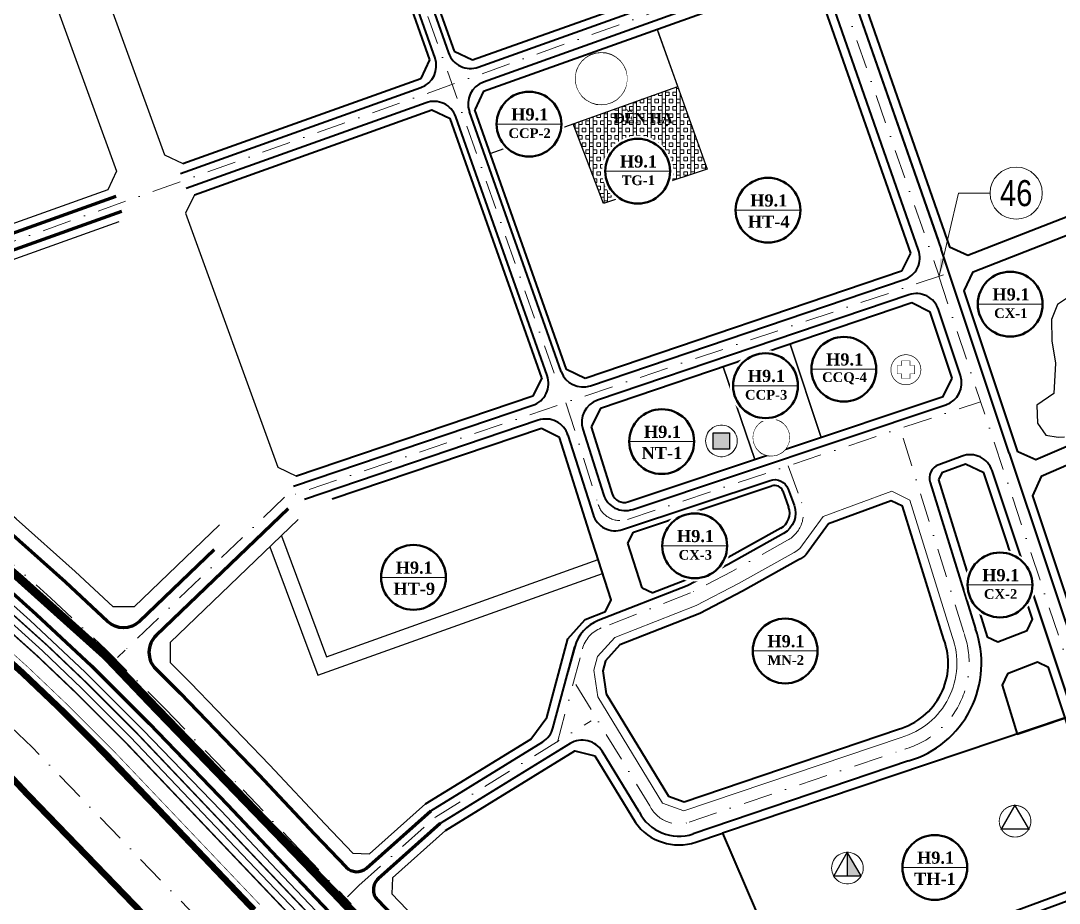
# Model space of a CAD drawing. Header units: millimetres. Extents: x 583747 to 595948, y 2304962 to 2309584.
# Drawn here: x 591349.1 to 591707.4, y 2307461.5 to 2307766 of the extents above; entities that cross this region are included whole.
import ezdxf
from ezdxf.enums import TextEntityAlignment as Align

# ---------------------------------------------------------------- set-up
doc = ezdxf.new("R2010")
doc.units = ezdxf.units.MM
doc.set_wipeout_variables(frame=1)
for name, pattern in [('CONTINOUS', [0]), ('DASHDOT', [1, 0.5, -0.25, 0, -0.25]), ('DASHED', [4.5, 3, -1.5]), ('PHANTOM2', [1.25, 0.625, -0.125, 0.125, -0.125, 0.125, -0.125]), ('RANHGIOI', [10, 6, -1.7, 0.6, -1.7]), ('RGXA', [10.3, 6, -2, 0.3, -2])]:
    doc.linetypes.add(name, pattern=pattern)
for name, color, linetype, lineweight in [('00_bo_sdd', 7, 'Continuous', 30), ('00_h_matnuoc', 160, 'Continuous', 13), ('00_hanh lang DS', 255, 'Continuous', 30), ('00_o pho', 2, 'RANHGIOI', 13), ('00_tim_duong', 1, 'DASHDOT', 13), ('bo dat CC_TG', 11, 'Continuous', 15), ('DUONG', 5, 'Continuous', 80), ('Duong sat do thi', 212, 'Continuous', 40), ('Ghi chu', 7, 'Continuous', 13), ('HE', 7, 'Continuous', 40), ('KIHIEU', 7, 'Continuous', 25), ('KYHIEU', 7, 'Continuous', 25), ('Rgphuong', 5, 'RGXA', 13), ('TOADO', 7, 'Continuous', 13), ('TREE1', 93, 'Continuous', 13), ('vong tron', 7, 'Continuous', 13)]:
    doc.layers.add(name, color=color, linetype=linetype, lineweight=lineweight)
doc.styles.add('STYLE3', font='Vharialb.ttf', dxfattribs={"height": 10})
doc.styles.add('TXT', font='vntime.TTF', dxfattribs={"height": 1})
doc.styles.add('vnarialh', font='Vharial.ttf')
doc.dimstyles.new('11', dxfattribs={"dimtxt": 7.5, "dimasz": 7.5, "dimexe": 5, "dimexo": 10, "dimgap": 3, "dimtad": 1, "dimzin": 9, "dimdsep": 46, "dimtxsty": 'STYLE3', "dimcen": 0.05, "dimclrd": 7, "dimclre": 7, "dimclrt": 7, "dimaunit": 1, "dimadec": 4, "dimazin": 0, "dimtfac": 1, "dimtofl": 0, "dimtmove": 1, "dimatfit": 3, "dimfxl": 1, "dimtolj": 1, "dimtzin": 9, "dimarcsym": 0})

# ---------------------------------------------------------------- blocks, each defined once
blk = doc.blocks.new('dfsdf')
at = {"layer": '00_bo_sdd'}
for p, q in [((12001.69, 12785.38), (12016.31, 12771.46)), ((12016.54, 12771.22), (12088.94, 12696.32))]:
    blk.add_line(p, q, dxfattribs=at)
blk.add_lwpolyline([(12031.59, 12952.68), (11914.1, 12910.64), (11905.21, 12911.7), (11896.12, 12917.68), (11877.73, 12929.57), (11842.05, 12950.72), (11826.1, 12959.6), (11817.3, 12964.2, -0.656169), (11819.3, 12991.65), (11995.1, 13053.18), (12001.52, 13050.14), (12034.59, 12959.07)], format="xyb", close=True, dxfattribs=at)
for points in [[(11720.75, 12973.32), (11747.83, 12973.16), (11781.61, 12956.67), (11792.73, 12951.1), (11815.17, 12939.36), (11830.59, 12930.77), (11865.62, 12910.01), (11883.56, 12898.42), (11900.7, 12887.14), (11916.61, 12875.96), (11943.58, 12855.72), (11960.42, 12842.35), (11976.27, 12829.02), (11985.04, 12821.74), (12004.88, 12803.99), (12023.87, 12786.2), (12043.76, 12766.34), (12070.73, 12738.36), (12089.93, 12717.96), (12108.04, 12698.97), (12131.22, 12674.74), (12144.4, 12660.87), (12151.78, 12653.76)], [(12070.15, 12837.04), (12040.72, 12808.78), (12033.46, 12808.73), (12020.41, 12820.95), (12000.06, 12839.16), (11991.01, 12846.67), (11974.98, 12860.16), (11957.64, 12873.93), (11930.12, 12894.57), (11925.32, 12897.95), (11925.94, 12902.51), (12035.57, 12941.73)], [(12097.31, 12838.86), (12053.19, 12796.49), (12053.12, 12789.5), (12060.17, 12782.46), (12087.38, 12754.23), (12106.63, 12733.78), (12116.21, 12723.73), (12121.95, 12723.5), (12141.26, 12740.72)], [(12148.13, 12731.54), (12129.85, 12715.23), (12129.63, 12709.68), (12147.87, 12690.61), (12160.72, 12677.08), (12175.27, 12663.08), (12196.02, 12640.77), (12200.53, 12636.21), (12207.66, 12636.12), (12228.77, 12656.37)]]:
    blk.add_lwpolyline(points, dxfattribs=at)
at = {"layer": '00_tim_duong', "ltscale": 20}
for points in [[(12510.82, 13117.98), (11901.7, 12900.02)], [(11727.31, 12994.67), (11731.58, 12992.77), (11786.27, 12966.08), (11797.51, 12960.45), (11820.16, 12948.6), (11835.82, 12939.88), (11871.15, 12918.94), (11889.3, 12907.21), (11906.61, 12895.82), (11922.78, 12884.45), (11950, 12864.03), (11967.07, 12850.48), (11983, 12837.08), (11991.9, 12829.69), (12011.97, 12811.73), (12031.17, 12793.75), (12051.25, 12773.69), (12078.33, 12745.61), (12097.55, 12725.18), (12115.64, 12706.22)], [(12092.58, 12846.55), (12037.59, 12793.8), (12034.93, 12791.24)], [(12114.28, 12708.68), (12118.28, 12712.62), (12144.68, 12736.16), (12198.35, 12769.41)]]:
    blk.add_lwpolyline(points, dxfattribs=at)
at = {"layer": 'DUONG', "flags": 128}
for points in [[(11993.53, 13057.85), (11817.74, 12996.32, 0.656169), (11815.07, 12959.72), (11823.72, 12955.2), (11839.56, 12946.38), (11875.1, 12925.32), (11893.39, 12913.49), (11904.63, 12906.1, 0.235607), (11909.06, 12905.57), (12034.49, 12950.45)], [(11722.95, 12979.79), (11734.65, 12981.17, -0.143674), (11740.2, 12980.22), (11782.94, 12959.36), (11794.09, 12953.77), (11816.59, 12942), (11832.08, 12933.37), (11867.2, 12912.56), (11885.2, 12900.93), (11902.39, 12889.62), (11918.37, 12878.38), (11945.42, 12858.09), (11962.32, 12844.68), (11978.19, 12831.32), (11987, 12824.01), (12006.9, 12806.2), (12025.95, 12788.36), (12045.9, 12768.44), (12072.9, 12740.43), (12092.11, 12720.03), (12110.21, 12701.04), (12133.39, 12676.81), (12146.53, 12662.98), (12161.01, 12649.05)], [(12068.33, 12828.47), (12042.57, 12803.73, -0.398781), (12031.56, 12803.66), (12017.03, 12817.27), (11996.8, 12835.37), (11987.81, 12842.83), (11971.81, 12856.29), (11954.58, 12869.97), (11927.19, 12890.52), (11920.28, 12895.38, -0.608009), (11921.47, 12904.17), (12036.43, 12945.31)], [(12093.86, 12842.58), (12048.28, 12798.81, 0.420364), (12048.17, 12787.38), (12056.6, 12778.95), (12083.76, 12750.78), (12103, 12730.34), (12113.92, 12718.89, 0.404498), (12120.87, 12718.61), (12143.03, 12738.38)], [(12146.33, 12733.95), (12124.92, 12714.85, 0.424429), (12124.63, 12707.66), (12144.25, 12687.16), (12157.17, 12673.56), (12171.71, 12659.57), (12192.41, 12637.31), (12199.08, 12630.57, 0.410119), (12206.1, 12630.49), (12230.82, 12654.28)]]:
    blk.add_lwpolyline(points, format="xyb", dxfattribs=at)
blk = doc.blocks.new('tt y te')
at = {"color": 7, "const_width": 0.4}
blk.add_lwpolyline([(439.47, 312.69, 1), (457.14, 312.69, 1)], format="xyb", close=True, dxfattribs=at)
at = {"color": 7, "const_width": 0.3}
blk.add_lwpolyline([(448.31, 307.49), (450.78, 307.49), (450.78, 310.26), (453.47, 310.26), (453.47, 315.2), (450.78, 315.2), (450.78, 317.89), (448.31, 317.89), (445.83, 317.89), (445.83, 315.2), (443.15, 315.2), (443.15, 310.26), (445.83, 310.26), (445.83, 307.49)], close=True, dxfattribs=at)
blk = doc.blocks.new('tieu hoc')
at = {"lineweight": 13}
blk.add_wipeout([(-1.01, 9.61), (-2.99, 9.19), (-4.83, 8.37), (-6.47, 7.18), (-7.82, 5.68), (-8.83, 3.93), (-9.46, 2.01), (-9.67, 0), (-9.46, -2.01), (-8.83, -3.93), (-7.82, -5.68), (-6.47, -7.18), (-4.83, -8.37), (-2.99, -9.19), (-1.01, -9.61), (1.01, -9.61), (2.99, -9.19), (4.83, -8.37), (6.47, -7.18), (7.82, -5.68), (8.83, -3.93), (9.46, -2.01), (9.67, 0), (9.46, 2.01), (8.83, 3.93), (7.82, 5.68), (6.47, 7.18), (4.83, 8.37), (2.99, 9.19), (1.01, 9.61)], dxfattribs=at).dxf.layer = 'KIHIEU'
at = {"layer": 'KIHIEU', "lineweight": 13, "const_width": 0.5}
blk.add_lwpolyline([(-0.54, 8.51), (-1.6, 8.38), (-2.64, 8.11), (-3.63, 7.72), (-4.57, 7.2), (-5.44, 6.57), (-6.22, 5.84), (-6.9, 5.01), (-7.47, 4.11), (-7.93, 3.14), (-8.26, 2.12), (-8.46, 1.07), (-8.53, 0), (-8.46, -1.07), (-8.26, -2.12), (-7.93, -3.14), (-7.47, -4.11), (-6.9, -5.01), (-6.22, -5.84), (-5.44, -6.57), (-4.57, -7.2), (-3.63, -7.72), (-2.64, -8.11), (-1.6, -8.38), (-0.54, -8.51), (0.54, -8.51), (1.6, -8.38), (2.64, -8.11), (3.63, -7.72), (4.57, -7.2), (5.44, -6.57), (6.22, -5.84), (6.9, -5.01), (7.47, -4.11), (7.93, -3.14), (8.26, -2.12), (8.46, -1.07), (8.53, 0), (8.46, 1.07), (8.26, 2.12), (7.93, 3.14), (7.47, 4.11), (6.9, 5.01), (6.22, 5.84), (5.44, 6.57), (4.57, 7.2), (3.63, 7.72), (2.64, 8.11), (1.6, 8.38), (0.54, 8.51)], close=True, dxfattribs=at)
at = {"layer": 'KIHIEU', "lineweight": 30, "const_width": 0.8}
blk.add_lwpolyline([(7.42, -4.19), (-0.11, 8.56), (-7.38, -4.2)], close=True, dxfattribs=at)
blk = doc.blocks.new('nha tre')
at = {"lineweight": 13}
blk.add_wipeout([(-1.01, 9.61), (-2.99, 9.19), (-4.83, 8.37), (-6.47, 7.18), (-7.82, 5.68), (-8.83, 3.93), (-9.46, 2.01), (-9.67, 0), (-9.46, -2.01), (-8.83, -3.93), (-7.82, -5.68), (-6.47, -7.18), (-4.83, -8.37), (-2.99, -9.19), (-1.01, -9.61), (1.01, -9.61), (2.99, -9.19), (4.83, -8.37), (6.47, -7.18), (7.82, -5.68), (8.83, -3.93), (9.46, -2.01), (9.67, 0), (9.46, 2.01), (8.83, 3.93), (7.82, 5.68), (6.47, 7.18), (4.83, 8.37), (2.99, 9.19), (1.01, 9.61)], dxfattribs=at).dxf.layer = 'KIHIEU'
at = {"layer": 'KIHIEU', "ltscale": 300}
blk.add_hatch(color=256, dxfattribs=at).paths.add_polyline_path([(4.39, -4.39), (-4.39, -4.39), (-4.39, 4.39), (4.39, 4.39)])
at = {"layer": 'KIHIEU', "lineweight": 13}
blk.add_lwpolyline([(-0.54, 8.51), (-1.6, 8.38), (-2.64, 8.11), (-3.63, 7.72), (-4.57, 7.2), (-5.44, 6.57), (-6.22, 5.84), (-6.9, 5.01), (-7.47, 4.11), (-7.93, 3.14), (-8.26, 2.12), (-8.46, 1.07), (-8.53, 0), (-8.46, -1.07), (-8.26, -2.12), (-7.93, -3.14), (-7.47, -4.11), (-6.9, -5.01), (-6.22, -5.84), (-5.44, -6.57), (-4.57, -7.2), (-3.63, -7.72), (-2.64, -8.11), (-1.6, -8.38), (-0.54, -8.51), (0.54, -8.51), (1.6, -8.38), (2.64, -8.11), (3.63, -7.72), (4.57, -7.2), (5.44, -6.57), (6.22, -5.84), (6.9, -5.01), (7.47, -4.11), (7.93, -3.14), (8.26, -2.12), (8.46, -1.07), (8.53, 0), (8.46, 1.07), (8.26, 2.12), (7.93, 3.14), (7.47, 4.11), (6.9, 5.01), (6.22, 5.84), (5.44, 6.57), (4.57, 7.2), (3.63, 7.72), (2.64, 8.11), (1.6, 8.38), (0.54, 8.51)], close=True, dxfattribs=at)
at = {"layer": 'KIHIEU', "ltscale": 300}
blk.add_lwpolyline([(4.39, -4.39), (-4.39, -4.39), (-4.39, 4.39), (4.39, 4.39)], close=True, dxfattribs=at)
blk = doc.blocks.new('trung hoc cs')
at = {"lineweight": 13}
blk.add_wipeout([(-1.15, 9.68), (-3.12, 9.26), (-4.97, 8.43), (-6.6, 7.25), (-7.96, 5.74), (-8.97, 3.99), (-9.59, 2.07), (-9.8, 0.06), (-9.59, -1.95), (-8.97, -3.87), (-7.96, -5.62), (-6.6, -7.12), (-4.97, -8.31), (-3.12, -9.13), (-1.15, -9.55), (0.87, -9.55), (2.85, -9.13), (4.7, -8.31), (6.33, -7.12), (7.68, -5.62), (8.69, -3.87), (9.32, -1.95), (9.53, 0.06), (9.32, 2.07), (8.69, 3.99), (7.68, 5.74), (6.33, 7.25), (4.7, 8.43), (2.85, 9.26), (0.87, 9.68)], dxfattribs=at).dxf.layer = 'KIHIEU'
at = {"layer": 'KIHIEU', "ltscale": 300}
blk.add_hatch(color=256, dxfattribs=at).paths.add_polyline_path([(-0.21, 8.57), (-0.27, 8.57), (-0.27, -4.14), (7.28, -4.13)])
blk.add_line((-0.27, 8.57), (-0.27, -4.13), dxfattribs=at)
at = {"layer": 'KIHIEU', "lineweight": 13}
blk.add_lwpolyline([(-0.67, 8.57), (-1.73, 8.44), (-2.77, 8.17), (-3.77, 7.78), (-4.71, 7.26), (-5.57, 6.63), (-6.35, 5.9), (-7.04, 5.08), (-7.61, 4.17), (-8.07, 3.2), (-8.4, 2.18), (-8.6, 1.13), (-8.67, 0.06), (-8.6, -1.01), (-8.4, -2.06), (-8.07, -3.08), (-7.61, -4.05), (-7.04, -4.95), (-6.35, -5.78), (-5.57, -6.51), (-4.71, -7.14), (-3.77, -7.66), (-2.77, -8.05), (-1.73, -8.32), (-0.67, -8.45), (0.4, -8.45), (1.46, -8.32), (2.5, -8.05), (3.5, -7.66), (4.43, -7.14), (5.3, -6.51), (6.08, -5.78), (6.76, -4.95), (7.34, -4.05), (7.79, -3.08), (8.13, -2.06), (8.33, -1.01), (8.39, 0.06), (8.33, 1.13), (8.13, 2.18), (7.79, 3.2), (7.34, 4.17), (6.76, 5.08), (6.08, 5.9), (5.3, 6.63), (4.43, 7.26), (3.5, 7.78), (2.5, 8.17), (1.46, 8.44), (0.4, 8.57)], close=True, dxfattribs=at)
at = {"layer": 'KIHIEU', "lineweight": 30}
blk.add_lwpolyline([(7.28, -4.13), (-0.24, 8.63), (-7.51, -4.14)], close=True, dxfattribs=at)
blk = doc.blocks.new('trusoUB')
at = {"layer": 'KIHIEU', "lineweight": 30}
for points in [[(0.11, 4.48), (-1.6, 4.48), (-1.6, 3.7), (-0.14, 3.7), (-0.14, 2.93), (0.11, 2.93)], [(-4.08, -2.8), (-2.89, -2.8), (-2.28, -2.22), (-2.28, 1.22), (-4.08, 1.22)], [(-1.83, -1.77), (-1.46, -1.77), (-1.46, 0.71), (-1.83, 0.71)], [(-1.82, 1.22), (1.79, 1.22, 0.939446)], [(-1.06, -1.77), (-0.69, -1.77), (-0.69, 0.71), (-1.06, 0.71)], [(-0.2, -1.77), (0.17, -1.77), (0.17, 0.71), (-0.2, 0.71)], [(0.65, -1.77), (1.02, -1.77), (1.02, 0.71), (0.65, 0.71)], [(1.79, 0.71), (1.43, 0.71), (1.43, -1.77), (1.79, -1.77)], [(4.04, 1.22), (2.25, 1.22), (2.25, -2.22), (2.86, -2.8), (4.04, -2.8)], [(-0.02, -2.28), (-1.84, -2.28), (-2.95, -3.4), (-0.02, -3.4)]]:
    blk.add_hatch(color=256, dxfattribs=at).paths.add_polyline_path(points)
at = {"layer": 'KYHIEU', "color": 7, "lineweight": 30}
for p, q in [((-0.14, 2.93), (0.11, 2.93)), ((2.25, 1.22), (4.04, 1.22)), ((2.25, -2.22), (2.25, 1.22)), ((4.04, 1.22), (4.04, -2.8)), ((2.86, -2.8), (2.25, -2.22)), ((4.04, -2.8), (2.86, -2.8))]:
    blk.add_line(p, q, dxfattribs=at)
at = {"layer": 'KYHIEU', "color": 7, "lineweight": 30, "const_width": 0.283}
blk.add_lwpolyline([(-6.25, 0, 1), (6.25, 0, 1)], format="xyb", close=True, dxfattribs=at)
at = {"layer": 'KYHIEU'}
blk.add_lwpolyline([(0.64, 6.25), (-0.67, 6.24), (-1.96, 5.97), (-3.15, 5.43), (-4.22, 4.66), (-5.09, 3.68), (-5.74, 2.54), (-6.15, 1.29), (-6.28, -0.02), (-6.14, -1.32), (-5.73, -2.57), (-5.07, -3.71), (-4.19, -4.68), (-3.13, -5.45), (-1.92, -5.98), (-0.64, -6.25), (0.67, -6.24), (1.96, -5.97), (3.15, -5.43), (4.22, -4.66), (5.09, -3.68), (5.74, -2.54), (6.15, -1.29), (6.28, 0.02), (6.14, 1.32), (5.73, 2.57), (5.07, 3.71), (4.19, 4.68), (3.13, 5.45), (1.92, 5.98)], close=True, dxfattribs=at)
at = {"layer": 'KYHIEU', "color": 7, "lineweight": 30}
for points in [[(0.11, 2.92), (0.11, 4.48), (-1.6, 4.48), (-1.6, 3.7), (-0.14, 3.7), (-0.14, 2.92)], [(-2.28, 1.22), (2.25, 1.22)], [(-0.02, -2.28), (-1.84, -2.28), (-2.95, -3.4), (-0.02, -3.4)], [(-0.02, -2.28), (1.81, -2.28), (2.91, -3.4), (-0.02, -3.4)]]:
    blk.add_lwpolyline(points, dxfattribs=at)
for points in [[(-2.28, 1.22), (-4.08, 1.22), (-4.08, -2.8), (-2.89, -2.8), (-2.28, -2.22)], [(-1.83, 0.71), (-1.46, 0.71), (-1.46, -1.77), (-1.83, -1.77)], [(-1.06, 0.71), (-0.69, 0.71), (-0.69, -1.77), (-1.06, -1.77)], [(-0.2, 0.71), (0.17, 0.71), (0.17, -1.77), (-0.2, -1.77)], [(1.02, 0.71), (0.65, 0.71), (0.65, -1.77), (1.02, -1.77)], [(1.79, 0.71), (1.43, 0.71), (1.43, -1.77), (1.79, -1.77)]]:
    blk.add_lwpolyline(points, close=True, dxfattribs=at)
blk.add_lwpolyline([(1.79, 1.22, 0.939446), (-1.82, 1.22)], format="xyb", dxfattribs=at)
blk.add_wipeout([(0.64, 6.25), (-0.67, 6.24), (-1.96, 5.97), (-3.15, 5.43), (-4.22, 4.66), (-5.09, 3.68), (-5.74, 2.54), (-6.15, 1.29), (-6.28, -0.02), (-6.14, -1.32), (-5.73, -2.57), (-5.07, -3.71), (-4.19, -4.68), (-3.13, -5.45), (-1.92, -5.98), (-0.64, -6.25), (0.67, -6.24), (1.96, -5.97), (3.15, -5.43), (4.22, -4.66), (5.09, -3.68), (5.74, -2.54), (6.15, -1.29), (6.28, 0.02), (6.14, 1.32), (5.73, 2.57), (5.07, 3.71), (4.19, 4.68), (3.13, 5.45), (1.92, 5.98)])
blk = doc.blocks.new('THUONGMAI')
blk.add_lwpolyline([(-0.013, 1.114), (-0.244, 1.087), (-0.465, 1.013), (-0.666, 0.894), (-0.837, 0.736), (-0.972, 0.546), (-1.064, 0.332), (-1.11, 0.103), (-1.107, -0.129), (-1.056, -0.357), (-0.958, -0.568), (-0.819, -0.755), (-0.644, -0.909), (-0.441, -1.023), (-0.219, -1.093), (0.013, -1.114), (0.244, -1.087), (0.465, -1.013), (0.666, -0.894), (0.837, -0.736), (0.972, -0.546), (1.064, -0.332), (1.11, -0.103), (1.107, 0.129), (1.056, 0.357), (0.958, 0.568), (0.819, 0.755), (0.644, 0.909), (0.441, 1.023), (0.219, 1.093)], close=True)
at = {"layer": 'KIHIEU', "color": 7}
for points, const_width in [([(-1.055, 0, 1), (1.055, 0, 1)], 0.0477), ([(-0.701, 0.233, 1), (-0.602, 0.233, 1)], 0.1), ([(0.572, 0.233, 1), (0.672, 0.233, 1)], 0.1)]:
    blk.add_lwpolyline(points, format="xyb", close=True, dxfattribs=dict(at, const_width=const_width))
at = {"layer": 'KIHIEU', "color": 7, "const_width": 0.1}
blk.add_lwpolyline([(0, 0.351), (0.333, -0.63), (-0.333, -0.63), (0, 0.351)], close=True, dxfattribs=at)
blk.add_lwpolyline([(-0.68, 0.356), (0.68, 0.356)], dxfattribs=at)
blk.add_wipeout([(-0.013, 1.114), (-0.244, 1.087), (-0.465, 1.013), (-0.666, 0.894), (-0.837, 0.736), (-0.972, 0.546), (-1.064, 0.332), (-1.11, 0.103), (-1.107, -0.129), (-1.056, -0.357), (-0.958, -0.568), (-0.819, -0.755), (-0.644, -0.909), (-0.441, -1.023), (-0.219, -1.093), (0.013, -1.114), (0.244, -1.087), (0.465, -1.013), (0.666, -0.894), (0.837, -0.736), (0.972, -0.546), (1.064, -0.332), (1.11, -0.103), (1.107, 0.129), (1.056, 0.357), (0.958, 0.568), (0.819, 0.755), (0.644, 0.909), (0.441, 1.023), (0.219, 1.093)])
blk = doc.blocks.new('www')
at = {"layer": 'bo dat CC_TG'}
h = blk.add_hatch(dxfattribs=at)
h.set_pattern_fill('BOX', color=11, scale=5, style=0)
h.set_pattern_definition([(90, (9580.3664, 4060.171), (-5, 3e-16), []), (90, (9581.6164, 4060.171), (-5, 3e-16), []), (0, (9580.3664, 4060.171), (0, 5), [-1.25, 1.25]), (0, (9580.3664, 4061.421), (0, 5), [-1.25, 1.25]), (0, (9580.3664, 4062.671), (0, 5), [1.25, -1.25]), (0, (9580.3664, 4063.921), (0, 5), [1.25, -1.25]), (90, (9582.8664, 4060.171), (-5, 3e-16), [1.25, -1.25]), (90, (9584.1164, 4060.171), (-5, 3e-16), [1.25, -1.25])])
h.paths.add_polyline_path([(18263.277, 14865.042), (18227.167, 14852.12), (18237.619, 14824.722), (18273.462, 14836.497)])
at = {"layer": '00_bo_sdd'}
blk.add_line((18198.622, 14841.827), (18263.309, 14864.974), dxfattribs=at)
blk.add_line((18198.622, 14841.827), (18263.309, 14864.974), dxfattribs=at)
for points in [[(18151.399, 14948.481), (18058.838, 14916.754), (18086.188, 14841.424), (18092.602, 14838.409), (18174.614, 14867.755), (18177.657, 14874.154)], [(18263.309, 14864.975), (18256.252, 14884.753), (18196.334, 14863.312), (18193.292, 14856.913), (18198.622, 14841.827)], [(18184.818, 14853.881), (18178.445, 14856.911), (18096.526, 14827.599), (18093.525, 14821.215), (18125.322, 14733.635), (18131.764, 14730.539), (18213.334, 14758.152), (18216.404, 14764.47)], [(18350.381, 14787.127), (18344.065, 14790.268), (18302.035, 14776.039), (18312.764, 14743.9), (18354.831, 14757.943), (18357.994, 14764.27)], [(18302.035, 14776.039), (18279.019, 14768.248), (18289.851, 14736.252), (18312.764, 14743.9)]]:
    blk.add_lwpolyline(points, close=True, dxfattribs=at)
for points in [[(18399.536, 14793.139), (18394.296, 14789.722), (18392.244, 14784.609), (18392.34, 14777.213), (18393.628, 14769.551), (18393.074, 14759.021), (18387.175, 14754.966), (18387.468, 14748.752), (18390.32, 14744.666), (18394.502, 14743.927), (18396.694, 14744.123)], [(18256.252, 14884.752), (18273.494, 14836.429), (18237.651, 14824.654), (18227.199, 14852.052)], [(18302.035, 14776.039), (18312.764, 14743.9)], [(18289.851, 14736.252), (18279.019, 14768.248)], [(18126.549, 14709.871), (18142.119, 14668.202), (18235.851, 14701.736)], [(18122.621, 14706.099), (18139.161, 14661.833), (18237.363, 14696.966)]]:
    blk.add_lwpolyline(points, dxfattribs=at)
blk.add_lwpolyline([(18279.019, 14768.248), (18236.62, 14753.894), (18233.395, 14747.525), (18240.728, 14724.402, 0.3268814), (18244.779, 14721.436, 0.0807212), (18246.125, 14721.655), (18289.851, 14736.252)], format="xyb", close=True, dxfattribs=at)
at = {"layer": '00_h_matnuoc'}
blk.add_lwpolyline([(18305.455, 14705.526, -0.0382387), (18303.482, 14704.217), (18284.232, 14693.464), (18269.71, 14685.87), (18241.597, 14674.873), (18235.648, 14668.221), (18234.386, 14663.511), (18235.694, 14654.41), (18258.089, 14617.64), (18265.425, 14614.974), (18340.351, 14640.349, 0.4361773), (18357.953, 14675.149), (18343.327, 14722.246), (18337.152, 14725.294), (18313.421, 14716.559), (18305.455, 14705.526)], format="xyb", dxfattribs=at)
at = {"layer": '00_hanh lang DS', "color": 7, "linetype": 'CONTINOUS', "lineweight": -3, "const_width": 0.2, "elevation": 0.837}
blk.add_lwpolyline([(18119.062, 14582.718), (18069.074, 14635.272), (18052.504, 14651.848), (18039.014, 14664.697), (18012.782, 14688.294), (17990.649, 14706.789), (17960.957, 14729.913), (17944.234, 14742.539), (17928.878, 14753.464), (17907.961, 14767.305), (17890.488, 14778.254), (17876.394, 14786.432), (17844.236, 14805.166), (17817.176, 14819.143), (17778.426, 14838.295), (17729.372, 14861.713), (17695.76, 14878.143)], dxfattribs=at)
at = {"layer": '00_o pho', "color": 2, "linetype": 'PHANTOM2', "ltscale": 10, "const_width": 2.2}
for points in [[(18392.199, 15055.777), (17855.798, 14868.674), (17796.402, 14854.701), (17820.856, 14840.502), (17853.964, 14818.697), (17885.137, 14800.822), (17896.061, 14795.414), (17916.727, 14784.226), (17935.996, 14772.627), (17958.145, 14758.73), (17987.786, 14736.415), (18035.769, 14695.637), (18066.016, 14668.497), (18081.847, 14651.905), (18144.112, 14587.486), (18205.088, 14523.41)], [(18011.045, 14686.186), (18037.212, 14662.648), (18050.65, 14649.848), (18067.173, 14633.319), (18117.14, 14580.788)], [(18205.088, 14523.41), (18144.112, 14587.486), (18081.847, 14651.905), (18066.016, 14668.497), (18035.769, 14695.637), (17987.786, 14736.415)]]:
    blk.add_lwpolyline(points, dxfattribs=at)
blk.add_lwpolyline([(18103.816, 14553.519), (18038.442, 14621.199, 0.0277803), (18020.325, 14639.182, 0.0109323), (17956.359, 14693.525, 0.0339533), (17877.505, 14749.168), (17859.036, 14760.04), (17844.07, 14768.759), (17816.051, 14784.219), (17764.693, 14809.892), (17681.818, 14849.457), (17672.306, 14851.629), (17662.569, 14851.663, 0.573884), (17658.188, 14844.223, -0.7239898), (17601.707, 14782.696, 0.4916499), (17594.723, 14778.963), (17589.349, 14746.611), (17628.644, 14735.9), (17681.373, 14703.472), (17733.461, 14671.046), (17774.585, 14617.507), (17787.157, 14589.625), (17795.406, 14541.849)], format="xyb", dxfattribs=at)
at = {"layer": '00_tim_duong', "ltscale": 20}
blk.add_line((18354.997, 14800.039), (18127.674, 14723.083), dxfattribs=at)
blk.add_line((18354.997, 14800.039), (18127.674, 14723.083), dxfattribs=at)
for points in [[(18272.101, 15032.666), (18353.496, 14799.531)], [(18272.101, 15032.666), (18353.496, 14799.531)], [(18220.621, 14766.044), (18142.166, 14988.129)], [(18220.621, 14766.044), (18142.166, 14988.129)], [(18524.475, 14129.613), (18210.832, 14459.2), (18112.838, 14562.171), (18040.568, 14636.94), (18026.138, 14650.685), (18000.365, 14673.868), (17978.748, 14691.932), (17949.427, 14714.768), (17933.033, 14727.145), (17918.157, 14737.728), (17897.704, 14751.262), (17880.705, 14761.914), (17866.876, 14769.939), (17835.121, 14788.438), (17808.639, 14802.116), (17770.156, 14821.136), (17670.231, 14868.84)], [(18221.795, 14638.722), (18230.412, 14670.897)], [(18221.795, 14638.722), (18230.412, 14670.897)]]:
    blk.add_lwpolyline(points, dxfattribs=at)
for points in [[(18353.378, 14799.491), (18422.736, 14591.243), (18504.085, 14490.281, 0.0496955), (18531.907, 14462.019, 0.0496955)], [(18353.378, 14799.491), (18422.736, 14591.243), (18504.085, 14490.281, 0.0496955), (18531.907, 14462.019, 0.0496955)], [(18224.733, 14755.819), (18235.86, 14720.728, 0.4186491), (18246.019, 14715.558), (18367.793, 14756.208)], [(18228.183, 14658.571), (18253.679, 14616.709, 0.3765312), (18267.207, 14611.09), (18341.624, 14636.293, 0.4340563), (18361.979, 14676.513), (18340.092, 14746.995)], [(18228.183, 14658.571), (18253.679, 14616.709, 0.3765312), (18267.207, 14611.09), (18341.624, 14636.293, 0.4340563), (18361.979, 14676.513), (18340.092, 14746.995)], [(18301.429, 14734.055), (18306.025, 14721.426, -0.3680013), (18301.166, 14708.364), (18281.972, 14697.643), (18267.738, 14690.2), (18236.879, 14678.127, 0.2384314), (18230.412, 14670.897), (18230.412, 14670.897)]]:
    blk.add_lwpolyline(points, format="xyb", dxfattribs=at)
at = {"layer": 'DUONG', "lineweight": 40}
for p, q in [((18152.717, 14965.766), (18184.237, 14876.542)), ((18152.717, 14965.766), (18184.237, 14876.542)), ((18179.551, 14874.797), (18148.003, 14964.098)), ((18179.551, 14874.797), (18148.003, 14964.098)), ((18194.475, 14871.675), (18302.44, 14910.307)), ((18194.475, 14871.675), (18302.44, 14910.307)), ((18304.137, 14905.072), (18196.246, 14866.467)), ((18304.137, 14905.072), (18196.246, 14866.467)), ((18321.406, 14902.821), (18353.251, 14811.609)), ((18321.406, 14902.821), (18354.2, 14808.89)), ((18346.375, 14808.549), (18314.385, 14900.177)), ((18346.375, 14808.549), (18314.385, 14900.177)), ((18091.707, 14834.903), (18174.703, 14864.6)), ((18091.707, 14834.903), (18174.703, 14864.6)), ((18176.474, 14859.392), (18093.654, 14829.758)), ((18176.474, 14859.392), (18093.654, 14829.758)), ((18218.263, 14765.211), (18186.712, 14854.525)), ((18218.263, 14765.211), (18186.712, 14854.525)), ((18223.07, 14766.616), (18191.398, 14856.27)), ((18223.07, 14766.616), (18191.398, 14856.27)), ((18377.681, 14738.387), (18354.2, 14808.89)), ((18233.178, 14761.703), (18341.387, 14798.335)), ((18233.178, 14761.703), (18341.387, 14798.335)), ((18343.08, 14793.101), (18235.567, 14756.705)), ((18343.08, 14793.101), (18235.567, 14756.705)), ((18377.681, 14738.387), (18360.071, 14791.262)), ((18360.841, 14765.215), (18353.235, 14788.052)), ((18360.841, 14765.215), (18353.235, 14788.052)), ((18130.729, 14727.021), (18213.285, 14754.969)), ((18130.729, 14727.021), (18213.285, 14754.969)), ((18247.797, 14719.051), (18355.784, 14755.099)), ((18247.797, 14719.051), (18355.784, 14755.099)), ((18215.199, 14749.81), (18134.534, 14722.502)), ((18215.199, 14749.81), (18134.534, 14722.502)), ((18230.507, 14746.709), (18237.638, 14724.221)), ((18230.507, 14746.709), (18237.638, 14724.221)), ((18361.404, 14737.418), (18353.397, 14734.47)), ((18361.404, 14737.418), (18353.397, 14734.47)), ((18377.681, 14738.387), (18423.34, 14601.297)), ((18415.115, 14602.255), (18371.758, 14732.438)), ((18350.349, 14728.295), (18366.008, 14677.871)), ((18350.349, 14728.295), (18366.008, 14677.871)), ((18226.177, 14638.201), (18181.36, 14610.621)), ((18249.958, 14614.649), (18237.222, 14635.561)), ((18249.958, 14614.649), (18237.222, 14635.561)), ((18342.903, 14632.239), (18268.57, 14607.065)), ((18342.903, 14632.239), (18268.57, 14607.065))]:
    blk.add_line(p, q, dxfattribs=at)
for points in [[(18225.39, 14744.65), (18234.083, 14717.236, 0.4186491), (18244.242, 14712.065), (18295.143, 14729.057, -0.4063624), (18301.425, 14726.025), (18303.441, 14720.485, -0.3680013), (18299.825, 14710.765), (18280.665, 14700.063), (18266.597, 14692.706), (18235.877, 14680.688, 0.2384314), (18227.755, 14671.608), (18225.436, 14662.946)], [(18265.848, 14530.946, -0.0960549), (18282.904, 14541.468), (18411.385, 14588.963, 0.4047005), (18416.201, 14598.995), (18371.758, 14732.438)], [(18178.057, 14615.044), (18216.725, 14638.816, 0.1909324), (18220.241, 14643.548), (18227.755, 14671.608)], [(18178.057, 14615.044), (18216.725, 14638.816, 0.1909324), (18220.241, 14643.548), (18227.755, 14671.608)]]:
    blk.add_lwpolyline(points, format="xyb", dxfattribs=at)
for centre, radius, start, end in [((18191.78, 14879.207), 8, 199.45653, 289.68819), ((18191.78, 14879.207), 8, 199.45653, 289.68819), ((18172.007, 14872.132), 8, 289.68819, 19.45653), ((18172.007, 14872.132), 8, 289.68819, 19.45653), ((18198.941, 14858.935), 8, 109.68819, 199.45653), ((18198.941, 14858.935), 8, 109.68819, 199.45653), ((18179.169, 14851.86), 8, 19.45653, 109.68819), ((18179.169, 14851.86), 8, 19.45653, 109.68819), ((18338.822, 14805.912), 8, 288.70248, 19.24566), ((18338.822, 14805.912), 8, 288.70248, 19.24566), ((18345.645, 14785.524), 8, 18.42056, 108.70248), ((18345.645, 14785.524), 8, 18.42056, 108.70248), ((18210.72, 14762.546), 8, 288.70248, 19.45653), ((18210.72, 14762.546), 8, 288.70248, 19.45653), ((18230.613, 14769.281), 8, 199.45653, 288.70248), ((18230.613, 14769.281), 8, 199.45653, 288.70248), ((18353.251, 14762.687), 8, 288.4599, 18.42056), ((18353.251, 14762.687), 8, 288.4599, 18.42056), ((18238.133, 14749.128), 8, 108.70248, 197.59358), ((18238.133, 14749.128), 8, 108.70248, 197.59358), ((18217.764, 14742.232), 8, 17.59358, 108.70248), ((18217.764, 14742.232), 8, 17.59358, 108.70248), ((18364.167, 14729.91), 8, 18.42056, 110.20874), ((18364.167, 14729.91), 8, 18.42056, 110.20874), ((18355.124, 14729.778), 5, 110.20874, 197.25155), ((18355.124, 14729.778), 5, 110.20874, 197.25155), ((18245.264, 14726.639), 8, 197.59358, 288.4599), ((18245.264, 14726.639), 8, 197.59358, 288.4599), ((18333.001, 14665.918), 35.104, 286.38396, 19.90617), ((18333.001, 14665.918), 35.104, 286.38396, 19.90617), ((18230.389, 14631.399), 8, 31.34359, 121.77048), ((18230.389, 14631.399), 8, 31.34359, 121.77048), ((18263.645, 14621.608), 15.355, 206.95131, 288.70994), ((18263.645, 14621.608), 15.355, 206.95131, 288.70994)]:
    blk.add_arc(centre, radius, start, end, dxfattribs=at)
at = {"layer": 'Duong sat do thi', "linetype": 'CONTINOUS', "lineweight": -3, "const_width": 0.5, "elevation": 0.837}
for points in [[(17700.083, 14887.214), (17733.69, 14870.785), (17782.764, 14847.358), (17821.654, 14828.136), (17849.018, 14814.003), (17881.389, 14795.145), (17895.622, 14786.886), (17913.343, 14775.781), (17934.505, 14761.778), (17950.115, 14750.673), (17967.011, 14737.917), (17996.897, 14714.641), (18019.302, 14695.919), (18045.776, 14672.105), (18059.457, 14659.073), (18076.202, 14642.322), (18126.271, 14589.683), (18164.136, 14549.989)], [(17700.115, 14887.146), (17733.722, 14870.717), (17782.796, 14847.29), (17821.686, 14828.068), (17849.051, 14813.935), (17881.421, 14795.077), (17895.654, 14786.818), (17913.376, 14775.713), (17934.537, 14761.71), (17950.147, 14750.605), (17967.043, 14737.849), (17996.929, 14714.573), (18019.334, 14695.851), (18045.808, 14672.037), (18059.49, 14659.005), (18076.234, 14642.254), (18126.303, 14589.615), (18164.168, 14549.921)], [(18160.544, 14546.511), (18122.651, 14586.235), (18072.622, 14638.831), (18055.965, 14655.494), (18042.379, 14668.435), (18016.025, 14692.14), (17993.757, 14710.749), (17963.968, 14733.949), (17947.158, 14746.64), (17931.675, 14757.655), (17910.636, 14771.577), (17893.039, 14782.604), (17878.875, 14790.823), (17846.611, 14809.619), (17819.399, 14823.673), (17780.579, 14842.86), (17731.515, 14866.283), (17697.906, 14882.713)], [(18160.576, 14546.443), (18122.683, 14586.167), (18072.654, 14638.763), (18055.997, 14655.426), (18042.411, 14668.367), (18016.058, 14692.072), (17993.789, 14710.681), (17964, 14733.881), (17947.191, 14746.572), (17931.707, 14757.587), (17910.668, 14771.509), (17893.071, 14782.536), (17878.907, 14790.755), (17846.643, 14809.551), (17819.431, 14823.605), (17780.611, 14842.792), (17731.547, 14866.215), (17697.938, 14882.644)]]:
    blk.add_lwpolyline(points, dxfattribs=at)
at = {"layer": 'Duong sat do thi', "linetype": 'CONTINOUS', "lineweight": -3, "elevation": 0.837}
blk.add_lwpolyline([(17698.994, 14884.963), (17732.603, 14868.534), (17781.671, 14845.109), (17820.526, 14825.905), (17847.815, 14811.811), (17880.132, 14792.984), (17894.331, 14784.745), (17911.99, 14773.679), (17933.09, 14759.717), (17948.637, 14748.657), (17965.489, 14735.933), (17995.327, 14712.695), (18017.663, 14694.03), (18044.078, 14670.27), (18057.711, 14657.284), (18074.412, 14640.576), (18124.461, 14587.959), (18162.34, 14548.25)], dxfattribs=at)
at = {"layer": 'HE'}
for p, q in [((18154.603, 14966.432), (18186.131, 14877.186)), ((18154.603, 14966.432), (18186.131, 14877.186)), ((18192.504, 14874.156), (18301.393, 14913.119)), ((18196.334, 14863.312), (18305.184, 14902.261)), ((18196.334, 14863.312), (18305.184, 14902.261)), ((18311.54, 14899.225), (18343.558, 14807.516)), ((18186.131, 14877.186), (18192.504, 14874.156)), ((18177.657, 14874.154), (18174.614, 14867.755)), ((18177.657, 14874.154), (18174.614, 14867.755)), ((18092.602, 14838.409), (18174.614, 14867.755)), ((18196.334, 14863.312), (18193.292, 14856.913)), ((18096.526, 14827.599), (18178.445, 14856.911)), ((18178.445, 14856.911), (18184.818, 14853.881)), ((18224.93, 14767.356), (18193.292, 14856.913)), ((18216.404, 14764.47), (18184.818, 14853.881)), ((18343.558, 14807.516), (18340.47, 14801.192)), ((18340.47, 14801.192), (18231.331, 14764.245)), ((18344.065, 14790.268), (18236.62, 14753.894)), ((18350.381, 14787.127), (18344.065, 14790.268)), ((18357.994, 14764.27), (18350.381, 14787.127)), ((18231.331, 14764.245), (18224.93, 14767.356)), ((18216.404, 14764.47), (18213.334, 14758.152)), ((18354.831, 14757.943), (18357.994, 14764.27)), ((18213.334, 14758.152), (18131.764, 14730.539)), ((18246.125, 14721.655), (18354.831, 14757.943)), ((18236.62, 14753.894), (18233.395, 14747.525)), ((18216.253, 14747), (18144.052, 14722.557)), ((18222.501, 14743.837), (18216.253, 14747)), ((18233.395, 14747.525), (18240.728, 14724.402)), ((18386.84, 14736.147), (18380.668, 14738.912)), ((18248.052, 14711.229), (18295.777, 14727.16)), ((18299.546, 14725.341), (18301.562, 14719.801)), ((18246.113, 14707.419), (18248.052, 14711.229)), ((18298.85, 14712.511), (18279.713, 14701.822)), ((18251.011, 14691.971), (18246.113, 14707.419)), ((18279.713, 14701.822), (18265.767, 14694.529)), ((18265.767, 14694.529), (18254.712, 14690.204)), ((18251.011, 14691.971), (18254.712, 14690.204))]:
    blk.add_line(p, q, dxfattribs=at)
for points in [[(18536.786, 14985.133), (18327.311, 14910.178), (18324.251, 14903.773), (18357.096, 14809.696), (18363.403, 14806.791), (18417.463, 14827.864, 0.1899283), (18444.362, 14852.776), (18460.809, 14886.97, -0.1944187), (18488.518, 14912.19), (18554.13, 14936.465), (18557.141, 14942.91), (18543.172, 14982.107), (18536.786, 14985.133)], [(18630.787, 14735.801), (18580.706, 14876.741), (18574.912, 14878.619), (18505.745, 14831.039, 0.0295065), (18496.998, 14824.23), (18466.803, 14797.717, 0.0480465), (18454.461, 14784.582), (18433.356, 14757.288, -0.1271287), (18411.212, 14740.113), (18388.743, 14730.433), (18385.731, 14723.711), (18426.336, 14601.795)], [(18183.206, 14608.248), (18227.788, 14635.67), (18234.64, 14634.032), (18248.676, 14610.986, 0.3314407), (18269.533, 14604.223), (18278.789, 14607.358), (18302.583, 14551.941), (18281.864, 14544.282, 0.1034258), (18263.832, 14532.972, 0.2363081)]]:
    blk.add_lwpolyline(points, format="xyb", dxfattribs=at)
for points in [[(18146.117, 14963.433), (18177.657, 14874.154)], [(18232.785, 14711.403), (18222.501, 14743.837)], [(18176.287, 14617.389), (18212.58, 14639.778), (18218.124, 14647.24), (18225.401, 14674.414), (18231.35, 14681.065), (18238.391, 14683.819), (18240.278, 14687.772), (18232.785, 14711.403)]]:
    blk.add_lwpolyline(points, dxfattribs=at)
for points in [[(18380.668, 14738.912), (18362.153, 14794.505), (18365.232, 14801.064), (18419.642, 14822.274, 0.1899283), (18449.769, 14850.176), (18466.216, 14884.369, -0.1944187), (18490.6, 14906.563), (18556.144, 14930.813), (18562.512, 14927.838), (18575.277, 14892.017), (18572.836, 14884.473), (18502.344, 14835.983, 0.0295065), (18493.039, 14828.738), (18462.844, 14802.226, 0.0480465), (18449.715, 14788.252), (18428.61, 14760.958, -0.1271287), (18408.838, 14745.624), (18386.84, 14736.147)], [(18307.648, 14703.438, -0.0442774), (18304.945, 14701.598), (18285.658, 14690.825), (18270.955, 14683.136), (18243.356, 14672.339), (18238.36, 14666.754), (18237.443, 14663.328), (18238.576, 14655.446), (18260.103, 14620.1), (18265.46, 14618.153), (18339.457, 14643.214, 0.4380107), (18355.112, 14674.18), (18340.844, 14720.126), (18336.98, 14722.033), (18315.317, 14714.06)]]:
    blk.add_lwpolyline(points, format="xyb", close=True, dxfattribs=at)
for points in [[(18353.214, 14729.185), (18370.008, 14675.104), (18373.7, 14673.312), (18383.836, 14677.195), (18385.689, 14681.114), (18368.861, 14731.641), (18362.589, 14734.657), (18354.433, 14731.655), (18353.214, 14729.185)], [(18397.018, 14647.1), (18391.223, 14664.5), (18387.473, 14666.273), (18377.117, 14662.307), (18375.205, 14658.369), (18380.436, 14641.524), (18397.034, 14647.051)], [(18397.023, 14647.085), (18278.788, 14607.362), (18302.583, 14551.941), (18410.195, 14591.721), (18413.304, 14598.199)]]:
    blk.add_lwpolyline(points, close=True, dxfattribs=at)
for centre, radius, start, end in [((18296.727, 14724.315), 3, 20, 108.4599), ((18244.779, 14725.686), 4.25, 197.59358, 288.4599), ((18295.924, 14717.749), 6, 299.18527, 20)]:
    blk.add_arc(centre, radius, start, end, dxfattribs=at)
at = {"layer": 'Rgphuong', "color": 6, "linetype": 'DASHED', "ltscale": 2, "const_width": 3, "flags": 128}
blk.add_lwpolyline([(18549.734, 14152.098), (18515.308, 14184.878), (18474.497, 14227.103), (18444.04, 14258.975), (18394.884, 14306.889), (18301.726, 14398.86), (18293.107, 14410.16), (18274.014, 14438.585), (18250.869, 14464.66), (18250.869, 14464.66), (18223.081, 14495.502), (18222.526, 14496.468), (18205.088, 14523.41), (18144.112, 14587.486), (18081.847, 14651.905), (18066.016, 14668.497), (18035.769, 14695.637), (18035.769, 14695.637), (18035.769, 14695.637), (17987.786, 14736.415), (17987.786, 14736.415), (17987.786, 14736.415), (17958.145, 14758.73), (17935.996, 14772.627), (17916.727, 14784.226), (17896.061, 14795.414), (17885.137, 14800.822), (17853.964, 14818.697), (17820.856, 14840.502), (17781.73, 14863.22), (17750.678, 14878.896), (17753.543, 14877.487), (17671.988, 14917.588), (17598.355, 14956.376), (17568.445, 14924.363), (17514.95, 14881.47), (17493.145, 14871.294), (17505.606, 14821.321), (17514.581, 14752.127)], dxfattribs=at)
at = {"layer": 'TOADO', "color": 1}
blk.add_circle((18380.058, 14828.182), 9, dxfattribs=at)
at = {"layer": 'HE', "lineweight": 40}
blk.add_blockref('dfsdf', (6035.032, 1876.669), dxfattribs=at)
at = {"layer": 'TOADO', "color": 1, "style": 'vnarialh', "width": 0.8}
blk.add_text('46', height=9, dxfattribs=at).set_placement((18380.058, 14828.182), align=Align.MIDDLE_CENTER)
at = {"layer": 'TOADO', "color": 1}
blk.add_leader([(18353.463, 14799.599), (18360.2, 14828.182), (18371.058, 14828.182)], dimstyle='11', override={"dimasz": 6, "dimtad": 0}, dxfattribs=at)
at = {"layer": 'KIHIEU', "color": 7, "xscale": 7.980034985438121, "yscale": 7.980034985438121, "zscale": 7.980034985438121}
blk.add_blockref('THUONGMAI', (18236.882, 14867.722), dxfattribs=at)
at = {"layer": 'KIHIEU', "lineweight": -3, "xscale": 0.6399999996647239, "yscale": 0.6399999996647239, "zscale": 0.6399999996647239}
for name, p in [('nha tre', (18278.346, 14742.734)), ('tieu hoc', (18379.681, 14611.421)), ('trung hoc cs', (18321.924, 14595.211))]:
    blk.add_blockref(name, p, dxfattribs=at)
at = {"layer": 'KYHIEU'}
blk.add_blockref('trusoUB', (18295.585, 14743.818), dxfattribs=at)
at = {"color": 7}
blk.add_wipeout([(18342.84, 14773.154), (18344.257, 14772.772), (18345.998, 14771.683), (18347.39, 14769.83), (18347.872, 14768.379), (18347.983, 14767.234), (18347.778, 14765.682), (18347.067, 14764.053), (18346.084, 14762.864), (18344.684, 14761.89), (18343.458, 14761.435), (18342.004, 14761.255), (18342.004, 14761.255), (18340.468, 14761.456), (18339.567, 14761.775), (18338.621, 14762.305), (18337.749, 14763.035), (18337.019, 14763.935), (18336.568, 14764.747), (18336.568, 14764.747), (18336.114, 14766.212), (18336.026, 14767.234), (18336.149, 14768.442), (18336.459, 14769.468), (18337.476, 14771.138), (18338.149, 14771.803), (18339.791, 14772.788), (18340.925, 14773.114), (18342.004, 14773.212)], dxfattribs=at)
at = {"linetype": 'Continuous', "lineweight": 9}
for points in [[(18213.713, 14864.193), (18216.634, 14863.406), (18220.223, 14861.162), (18223.094, 14857.34), (18224.088, 14854.35), (18224.316, 14851.988), (18223.894, 14848.789), (18222.427, 14845.43), (18220.402, 14842.978), (18217.515, 14840.969), (18214.986, 14840.031), (18211.99, 14839.662), (18211.99, 14839.662), (18208.823, 14840.075), (18206.964, 14840.732), (18205.013, 14841.826), (18203.215, 14843.331), (18201.71, 14845.186), (18200.781, 14846.86), (18200.781, 14846.86), (18199.845, 14849.881), (18199.664, 14851.988), (18199.918, 14854.479), (18200.557, 14856.594), (18202.654, 14860.037), (18204.041, 14861.409), (18207.426, 14863.438), (18209.764, 14864.111), (18211.99, 14864.314)], [(18251.208, 14847.939), (18254.129, 14847.152), (18257.718, 14844.908), (18260.589, 14841.086), (18261.583, 14838.096), (18261.812, 14835.734), (18261.389, 14832.535), (18259.922, 14829.176), (18257.897, 14826.724), (18255.01, 14824.715), (18252.482, 14823.777), (18249.485, 14823.408), (18249.485, 14823.408), (18246.319, 14823.821), (18244.46, 14824.478), (18242.509, 14825.572), (18240.711, 14827.077), (18239.206, 14828.932), (18238.276, 14830.606), (18238.276, 14830.606), (18237.34, 14833.627), (18237.159, 14835.734), (18237.413, 14838.225), (18238.052, 14840.34), (18240.15, 14843.783), (18241.537, 14845.155), (18244.921, 14847.184), (18247.26, 14847.857), (18249.485, 14848.06)], [(18296.156, 14834.487), (18299.077, 14833.7), (18302.666, 14831.456), (18305.537, 14827.634), (18306.531, 14824.644), (18306.76, 14822.282), (18306.337, 14819.083), (18304.87, 14815.724), (18302.845, 14813.272), (18299.958, 14811.263), (18297.43, 14810.325), (18294.433, 14809.956), (18294.433, 14809.956), (18291.267, 14810.369), (18289.408, 14811.027), (18287.457, 14812.12), (18285.659, 14813.625), (18284.154, 14815.48), (18283.224, 14817.154), (18283.224, 14817.154), (18282.288, 14820.175), (18282.107, 14822.282), (18282.361, 14824.773), (18283, 14826.889), (18285.098, 14830.331), (18286.485, 14831.703), (18289.869, 14833.732), (18292.208, 14834.406), (18294.433, 14834.608)], [(18379.727, 14802.076), (18382.648, 14801.289), (18386.237, 14799.045), (18389.108, 14795.223), (18390.102, 14792.233), (18390.331, 14789.871), (18389.908, 14786.672), (18388.441, 14783.313), (18386.416, 14780.861), (18383.529, 14778.852), (18381.001, 14777.914), (18378.004, 14777.545), (18378.004, 14777.545), (18374.838, 14777.958), (18372.979, 14778.616), (18371.028, 14779.709), (18369.23, 14781.214), (18367.725, 14783.069), (18366.795, 14784.743), (18366.795, 14784.743), (18365.859, 14787.764), (18365.678, 14789.871), (18365.932, 14792.362), (18366.571, 14794.478), (18368.669, 14797.92), (18370.056, 14799.292), (18373.44, 14801.321), (18375.779, 14801.995), (18378.004, 14802.197)], [(18322.341, 14779.611), (18325.262, 14778.824), (18328.851, 14776.579), (18331.722, 14772.757), (18332.716, 14769.767), (18332.944, 14767.406), (18332.522, 14764.207), (18331.055, 14760.847), (18329.03, 14758.396), (18326.143, 14756.387), (18323.614, 14755.449), (18320.618, 14755.079), (18320.618, 14755.079), (18317.452, 14755.493), (18315.593, 14756.15), (18313.642, 14757.244), (18311.844, 14758.748), (18310.339, 14760.603), (18309.409, 14762.278), (18309.409, 14762.278), (18308.473, 14765.299), (18308.292, 14767.406), (18308.546, 14769.897), (18309.185, 14772.012), (18311.283, 14775.455), (18312.67, 14776.827), (18316.054, 14778.856), (18318.393, 14779.529), (18320.618, 14779.732)], [(18259.503, 14754.646), (18262.424, 14753.859), (18266.013, 14751.615), (18268.884, 14747.793), (18269.878, 14744.803), (18270.107, 14742.441), (18269.684, 14739.242), (18268.217, 14735.883), (18266.192, 14733.431), (18263.306, 14731.422), (18260.777, 14730.485), (18257.781, 14730.115), (18257.78, 14730.115), (18254.614, 14730.529), (18252.755, 14731.186), (18250.804, 14732.279), (18249.006, 14733.784), (18247.501, 14735.639), (18246.572, 14737.313), (18246.572, 14737.313), (18245.636, 14740.334), (18245.454, 14742.441), (18245.709, 14744.932), (18246.347, 14747.048), (18248.445, 14750.49), (18249.832, 14751.862), (18253.217, 14753.891), (18255.555, 14754.565), (18257.781, 14754.767)], [(18270.887, 14718.679), (18273.808, 14717.892), (18277.397, 14715.648), (18280.268, 14711.826), (18281.262, 14708.836), (18281.49, 14706.474), (18281.068, 14703.275), (18279.601, 14699.916), (18277.576, 14697.464), (18274.689, 14695.455), (18272.16, 14694.517), (18269.164, 14694.148), (18269.164, 14694.148), (18265.997, 14694.561), (18264.139, 14695.219), (18262.187, 14696.312), (18260.39, 14697.817), (18258.885, 14699.672), (18257.955, 14701.346), (18257.955, 14701.346), (18257.019, 14704.367), (18256.838, 14706.474), (18257.092, 14708.965), (18257.731, 14711.08), (18259.829, 14714.523), (18261.216, 14715.895), (18264.6, 14717.924), (18266.938, 14718.598), (18269.164, 14718.8)], [(18173.835, 14707.784), (18176.756, 14706.996), (18180.345, 14704.752), (18183.216, 14700.93), (18184.21, 14697.94), (18184.439, 14695.578), (18184.016, 14692.379), (18182.549, 14689.02), (18180.524, 14686.568), (18177.637, 14684.56), (18175.109, 14683.622), (18172.112, 14683.252), (18172.112, 14683.252), (18168.946, 14683.666), (18167.087, 14684.323), (18165.136, 14685.416), (18163.338, 14686.921), (18161.833, 14688.776), (18160.903, 14690.45), (18160.903, 14690.45), (18159.967, 14693.472), (18159.786, 14695.578), (18160.04, 14698.069), (18160.679, 14700.185), (18162.777, 14703.627), (18164.164, 14705), (18167.548, 14707.029), (18169.887, 14707.702), (18172.112, 14707.905)], [(18376.2, 14705.181), (18379.121, 14704.394), (18382.71, 14702.149), (18385.581, 14698.327), (18386.575, 14695.337), (18386.803, 14692.976), (18386.381, 14689.777), (18384.914, 14686.417), (18382.889, 14683.966), (18380.002, 14681.957), (18377.473, 14681.019), (18374.477, 14680.649), (18374.477, 14680.649), (18371.311, 14681.063), (18369.452, 14681.72), (18367.501, 14682.814), (18365.703, 14684.318), (18364.198, 14686.173), (18363.268, 14687.847), (18363.268, 14687.848), (18362.332, 14690.869), (18362.151, 14692.976), (18362.405, 14695.467), (18363.044, 14697.582), (18365.142, 14701.025), (18366.529, 14702.397), (18369.913, 14704.426), (18372.252, 14705.099), (18374.477, 14705.302)], [(18302.092, 14682.387), (18305.012, 14681.6), (18308.601, 14679.356), (18311.472, 14675.534), (18312.466, 14672.544), (18312.695, 14670.182), (18312.273, 14666.983), (18310.805, 14663.624), (18308.78, 14661.172), (18305.894, 14659.163), (18303.365, 14658.225), (18300.369, 14657.856), (18300.369, 14657.856), (18297.202, 14658.269), (18295.343, 14658.927), (18293.392, 14660.02), (18291.594, 14661.525), (18290.089, 14663.38), (18289.16, 14665.054), (18289.16, 14665.054), (18288.224, 14668.075), (18288.042, 14670.182), (18288.297, 14672.673), (18288.936, 14674.788), (18291.033, 14678.231), (18292.42, 14679.603), (18295.805, 14681.632), (18298.143, 14682.306), (18300.369, 14682.508)], [(18353.706, 14607.687), (18356.627, 14606.9), (18360.216, 14604.656), (18363.087, 14600.834), (18364.081, 14597.844), (18364.31, 14595.482), (18363.887, 14592.283), (18362.42, 14588.924), (18360.395, 14586.472), (18357.509, 14584.464), (18354.98, 14583.526), (18351.983, 14583.156), (18351.983, 14583.156), (18348.817, 14583.57), (18346.958, 14584.227), (18345.007, 14585.32), (18343.209, 14586.825), (18341.704, 14588.68), (18340.775, 14590.354), (18340.775, 14590.354), (18339.839, 14593.375), (18339.657, 14595.482), (18339.912, 14597.973), (18340.55, 14600.089), (18342.648, 14603.531), (18344.035, 14604.903), (18347.42, 14606.932), (18349.758, 14607.606), (18351.983, 14607.808)]]:
    blk.add_wipeout(points, dxfattribs=at).dxf.layer = 'vong tron'
at = {"layer": 'vong tron'}
for p, q in [((18200.806, 14851.985), (18223.101, 14851.985)), ((18238.301, 14835.731), (18260.597, 14835.731)), ((18283.249, 14822.276), (18305.545, 14822.276)), ((18366.82, 14789.868), (18389.116, 14789.868)), ((18309.434, 14767.402), (18331.73, 14767.402)), ((18246.596, 14742.438), (18268.892, 14742.438)), ((18257.98, 14706.471), (18280.275, 14706.471)), ((18160.928, 14695.572), (18183.224, 14695.572)), ((18363.293, 14692.972), (18385.589, 14692.972)), ((18289.184, 14670.179), (18311.48, 14670.179)), ((18340.799, 14595.479), (18363.095, 14595.479))]:
    blk.add_line(p, q, dxfattribs=at)
at = {"layer": 'vong tron', "lineweight": 50}
for centre in [(18211.99, 14851.985), (18249.485, 14835.731), (18294.433, 14822.279), (18378.004, 14789.868), (18320.618, 14767.402), (18257.781, 14742.438), (18269.164, 14706.471), (18172.112, 14695.575), (18374.477, 14692.972), (18300.369, 14670.179), (18351.983, 14595.479)]:
    blk.add_circle(centre, 11.184, dxfattribs=at)
at = {"layer": 'Ghi chu', "xscale": 0.5860511999576375, "yscale": 0.5860511999576375, "zscale": 0.5860511999576375}
blk.add_blockref('tt y te', (18079.275, 14583.982), dxfattribs=at)
at = {"layer": 'vong tron', "attachment_point": 5, "style": 'TXT'}
for s, insert, char_height in [('{\\f.VnTimeH|b1|i0|c0|p34;H9.1}', (18212.255, 14855.317), 4.18038), ('{\\f.VnTimeH|b1|i0|c0|p34;®Òn h¹}', (18251.384, 14853.534), 3.5), ('{\\f.VnTimeH|b1|i0|c0|p34;CCP-2}', (18212.195, 14848.836), 3.3443), ('{\\f.VnTimeH|b1|i0|c0|p34;H9.1}', (18249.751, 14839.064), 4.18038), ('{\\f.VnTimeH|b1|i0|c0|p34;tg-1}', (18249.691, 14832.582), 3.3443), ('{\\f.VnTimeH|b1|i0|c0|p34;H9.1}', (18294.699, 14825.609), 4.18038), ('{\\f.VnTimeH|b1|i0|c0|p34;ht-4}', (18294.699, 14818.34), 4.18038), ('{\\f.VnTimeH|b1|i0|c0|p34;H9.1}', (18378.27, 14793.201), 4.18038), ('{\\f.VnTimeH|b1|i0|c0|p34;CX-1}', (18378.21, 14786.719), 3.3443), ('{\\f.VnTimeH|b1|i0|c0|p34;H9.1}', (18320.884, 14770.735), 4.18038), ('{\\f.VnTimeH|b1|i0|c0|p34;CCq-4}', (18320.823, 14764.254), 3.3443), ('{\\f.VnTimeH|b1|i0|c0|p34;H9.1}', (18258.046, 14745.771), 4.18038), ('{\\f.VnTimeH|b1|i0|c0|p34;nt-1}', (18257.831, 14738.502), 4.18038), ('{\\f.VnTimeH|b1|i0|c0|p34;H9.1}', (18269.43, 14709.804), 4.18038), ('{\\f.VnTimeH|b1|i0|c0|p34;CX-3}', (18269.369, 14703.322), 3.3443), ('{\\f.VnTimeH|b1|i0|c0|p34;H9.1}', (18172.378, 14698.905), 4.18038), ('{\\f.VnTimeH|b1|i0|c0|p34;H9.1}', (18374.743, 14696.305), 4.18038), ('{\\f.VnTimeH|b1|i0|c0|p34;ht-9}', (18172.378, 14691.636), 4.18038), ('{\\f.VnTimeH|b1|i0|c0|p34;CX-2}', (18374.682, 14689.824), 3.3443), ('{\\f.VnTimeH|b1|i0|c0|p34;H9.1}', (18300.634, 14673.512), 4.18038), ('{\\f.VnTimeH|b1|i0|c0|p34;MN-2}', (18300.574, 14667.03), 3.3443), ('{\\f.VnTimeH|b1|i0|c0|p34;H9.1}', (18352.249, 14598.812), 4.18038), ('{\\f.VnTimeH|b1|i0|c0|p34;th-1}', (18352.034, 14591.543), 4.18038)]:
    blk.add_mtext(s, dxfattribs=dict(at, insert=insert, char_height=char_height))
at = {"linetype": 'Continuous', "lineweight": 9}
blk.add_wipeout([(18295.326, 14773.924), (18298.247, 14773.136), (18301.836, 14770.892), (18304.707, 14767.07), (18305.701, 14764.08), (18305.93, 14761.718), (18305.507, 14758.519), (18304.04, 14755.16), (18302.015, 14752.709), (18299.128, 14750.7), (18296.6, 14749.762), (18293.603, 14749.392), (18293.603, 14749.392), (18290.437, 14749.806), (18288.578, 14750.463), (18286.627, 14751.557), (18284.829, 14753.061), (18283.324, 14754.916), (18282.394, 14756.59), (18282.394, 14756.59), (18281.458, 14759.612), (18281.277, 14761.718), (18281.531, 14764.21), (18282.17, 14766.325), (18284.268, 14769.767), (18285.655, 14771.14), (18289.039, 14773.169), (18291.378, 14773.842), (18293.603, 14774.045)], dxfattribs=at).dxf.layer = 'vong tron'
at = {"layer": 'vong tron'}
blk.add_line((18282.419, 14761.715), (18304.715, 14761.715), dxfattribs=at)
at = {"layer": 'vong tron', "lineweight": 50}
blk.add_circle((18293.603, 14761.715), 11.184, dxfattribs=at)
at = {"layer": 'KIHIEU', "color": 7, "xscale": 7.980034985437668, "yscale": 7.980034985437668, "zscale": 7.980034985437668}
blk.add_blockref('THUONGMAI', (18236.914, 14867.654), dxfattribs=at)
at = {"layer": 'vong tron', "attachment_point": 5, "style": 'TXT'}
for s, insert, char_height in [('{\\f.VnTimeH|b1|i0|c0|p34;H9.1}', (18293.869, 14765.048), 4.18038), ('{\\f.VnTimeH|b1|i0|c0|p34;CCp-3}', (18293.808, 14758.566), 3.3443)]:
    blk.add_mtext(s, dxfattribs=dict(at, insert=insert, char_height=char_height))
at = {"layer": 'KIHIEU', "lineweight": -3, "xscale": 0.6399999996647239, "yscale": 0.6399999996647239, "zscale": 0.6399999996647239}
blk.add_blockref('nha tre', (18278.378, 14742.666), dxfattribs=at)

msp = doc.modelspace()

# ---------------------------------------------------------------- block references
at = {"layer": 'TREE1'}
msp.add_blockref('www', (573312.5, 2292878.35), dxfattribs=at)

doc.saveas('drawing.dxf')
